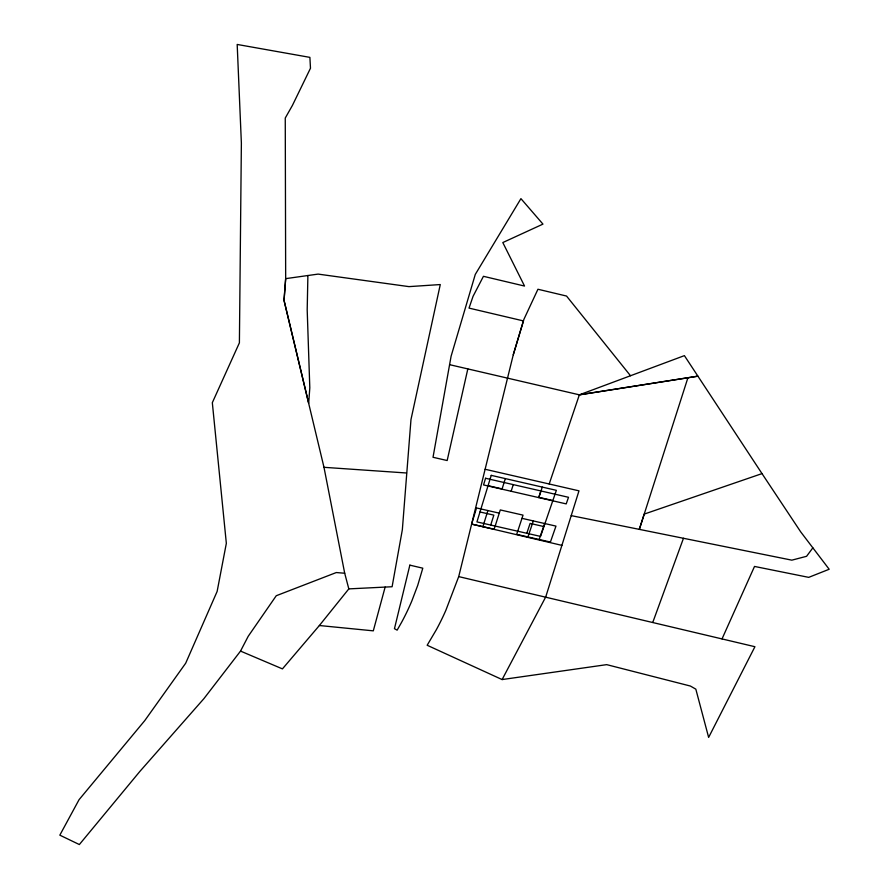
<?xml version="1.0" encoding="UTF-8"?>
<svg xmlns="http://www.w3.org/2000/svg" width="889" height="889" viewBox="0 0 889 889"><rect width="100%" height="100%" fill="white"/><g stroke="black" fill="none" stroke-linecap="round" stroke-linejoin="round"><path stroke-width="1.33" d="M348.821 588.885L392.105 586.74L402.35 529.677L410.985 419.53L440.277 284.558L408.951 286.625L318.129 274.101L307.894 275.523L307.194 309.828L309.805 387.804L308.683 403.262L284.047 300.404L285.669 278.646L285.258 118.037L292.414 105.424L310.483 68.231L309.894 57.374L237.185 44.45L241.375 143.085L239.397 342.832L212.327 402.684L226.339 543.323L217.138 591.418L185.69 663.216L144.74 720.635L79.054 799.7L59.83 835.16L79.354 844.55L139.84 771.452L203.948 698.598L240.53 651.092L248.209 636.302L276.257 595.73L336.286 572.549L344.699 573.238L348.821 588.885L319.373 625.523L282.435 668.884L240.53 651.092M458.713 576.605L754.928 646.714L708.633 737.403L695.831 689.164L690.42 686.052L606.698 664.639L502.107 679.563L427.164 645.258L436.255 629.879A555.569 374.113 22.9 0 0 445.845 610.343L458.713 576.605L513.275 354.767L523.443 320.918L469.025 308.105L473.048 296.348L483.438 276.312L524.543 286.058L502.807 242.553L542.957 224.117L520.932 198.636L475.282 274.423L451.101 356.211L433.021 457.279L447.167 460.535L467.825 368.913M385.137 587.084L373.302 630.846L319.373 625.523M513.275 354.767L523.888 319.384L537.945 289.247L566.537 296.048L630.501 375.736M561.892 545.368L471.615 524.088L476.526 507.952L499.274 513.153M482.894 526.655L487.905 510.553M490.717 525.055L493.839 515.131L479.982 511.964M505.341 478.604L502.096 488.906L488.061 485.683M511.142 491.273L513.275 484.616M449.578 364.668L579.361 394.827L697.909 376.169L687.919 377.758L639.324 529.366L644.214 514.098L762.006 473.615L800.722 531.9L829.17 569.26L808.712 577.361L754.517 566.437L722.035 638.891M538.701 497.596L540.923 490.961M526.81 533.278L530.111 523.41L543.924 526.566M542.29 487.094L538.856 497.329L552.847 500.54M527.933 536.923L533.322 520.932M549.191 483.994L579.361 394.827L684.397 355.633L762.006 473.615M539.178 539.49L544.646 523.521M652.77 622.433L683.474 538.278M502.107 679.563L545.713 596.986L578.983 490.839L485.138 469.27M812.846 547.857L806.579 556.303L791.843 560.159L571.216 515.62M579.361 394.827L687.919 377.758M307.894 275.523L285.669 278.646L284.024 300.393L323.985 467.314L344.699 573.238M323.985 467.314L406.517 472.992M521.976 518.343L555.969 526.11L550.413 542.046L516.687 534.356L523.032 515.131L500.285 509.942L494.162 529.222L471.615 524.088M409.851 565.148L394.46 628.69L397.139 630.145L401.45 622.578A519.932 349.277 22.9 0 0 411.94 600.686L417.719 585.373L422.797 568.182L409.851 565.148M485.572 478.26L483.538 484.938L566.204 503.896L568.516 497.295L485.572 478.26M491.228 475.359L476.937 521.91L540.545 536.411L556.358 490.328L491.228 475.359"/></g></svg>
